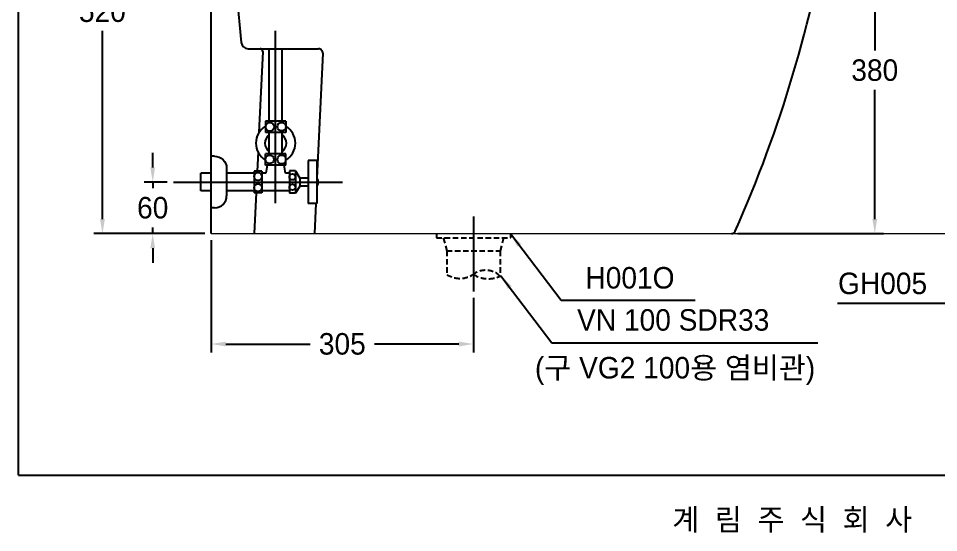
# Model space of a CAD drawing. Header units: millimetres. Extents: x 0 to 1800, y -67 to 2530.
# Drawn here: x 0 to 1070, y -67 to 531 of the extents above; entities that cross this region are included whole.
import ezdxf
from ezdxf.enums import TextEntityAlignment as Align
from ezdxf.lldxf.tags import DXFTag

# ---------------------------------------------------------------- set-up
doc = ezdxf.new("R2010")
doc.units = ezdxf.units.MM
doc.linetypes.add('DASHED2', pattern=[9.525, 6.35, -3.175])
for name, color, linetype in [('TEXT', 7, 'Continuous'), ('내부선 및 부속', 4, 'Continuous'), ('도각라인', 7, 'Continuous'), ('외형선', 3, 'Continuous'), ('점선', 6, 'DASHED2'), ('중심선', 1, 'DASHED'), ('치수선', 7, 'Continuous')]:
    doc.layers.add(name, color=color, linetype=linetype)
doc.styles.add('____', font='')
doc.styles.add('타이틀', font='H2GTRM.TTF', dxfattribs={"height": 25})
doc.styles.get('____').set_extended_font_data('굴림')
tags = doc.linetypes.add('DASHDOT', pattern=[70, 31, -13, 13, -13]).pattern_tags.tags
tags[10:11] = [DXFTag(74, 4), DXFTag(75, 0), DXFTag(340, '0'), DXFTag(46, 0.0), DXFTag(50, 0.0), DXFTag(44, 0.0), DXFTag(45, 0.0)]
tags[8:9] = [DXFTag(74, 4), DXFTag(75, 0), DXFTag(340, '0'), DXFTag(46, 0.0), DXFTag(50, 0.0), DXFTag(44, 0.0), DXFTag(45, 0.0)]
tags[6:7] = [DXFTag(74, 4), DXFTag(75, 0), DXFTag(340, '0'), DXFTag(46, 0.0), DXFTag(50, 0.0), DXFTag(44, 0.0), DXFTag(45, 0.0)]
tags[4:5] = [DXFTag(74, 4), DXFTag(75, 0), DXFTag(340, '0'), DXFTag(46, 0.0), DXFTag(50, 0.0), DXFTag(44, 0.0), DXFTag(45, 0.0)]
tags = doc.linetypes.add('DASHED', pattern=[25.72, 12.86, -12.86]).pattern_tags.tags
tags[6:7] = [DXFTag(74, 4), DXFTag(75, 0), DXFTag(340, '0'), DXFTag(46, 0.0), DXFTag(50, 0.0), DXFTag(44, 0.0), DXFTag(45, 0.0)]
tags[4:5] = [DXFTag(74, 4), DXFTag(75, 0), DXFTag(340, '0'), DXFTag(46, 0.0), DXFTag(50, 0.0), DXFTag(44, 0.0), DXFTag(45, 0.0)]
doc.dimstyles.new('MSADIM', dxfattribs={"dimtxt": 33, "dimasz": 17, "dimexe": 10, "dimexo": 7.5, "dimgap": 10, "dimtad": 0, "dimtih": 1, "dimtoh": 1, "dimdec": 0, "dimzin": 1, "dimdsep": 46, "dimtxsty": '____', "dimcen": 11.25, "dimadec": 0, "dimazin": 0, "dimtfac": 1, "dimtdec": 0, "dimtix": 1, "dimtmove": 0, "dimatfit": 3, "dimfxl": 0, "dimtolj": 1, "dimtzin": 1, "dimarcsym": 0})

# ---------------------------------------------------------------- blocks, each defined once
blk = doc.blocks.new('*D3')
at = {"layer": '치수선', "color": 0, "linetype": 'Continuous', "lineweight": -2}
for p, q in [((224.2, 273.2), (224.2, 142.4)), ((529.2, 206), (529.2, 142.4)), ((241.2, 152.4), (339.4, 152.4)), ((512.2, 152.4), (414, 152.4))]:
    blk.add_line(p, q, dxfattribs=at)
at = {"layer": '치수선', "color": 0, "linetype": 'Continuous'}
for points in [[(241.2, 155.2), (241.2, 149.5), (224.2, 152.4)], [(512.2, 155.2), (512.2, 149.5), (529.2, 152.4)]]:
    blk.add_solid(points, dxfattribs=at)
at = {"layer": '치수선', "color": 0, "linetype": 'Continuous', "insert": (376.7, 152.4), "char_height": 25, "attachment_point": 5, "style": '____'}
blk.add_mtext('\\A1;305', dxfattribs=at)
blk = doc.blocks.new('*D1')
at = {"layer": '치수선', "color": 0, "linetype": 'Continuous', "lineweight": -2}
for p, q in [((421.4, 797.7), (87.7, 797.7)), ((97.7, 780.7), (97.7, 562)), ((97.7, 297.7), (97.7, 516.4)), ((216.7, 280.7), (87.7, 280.7))]:
    blk.add_line(p, q, dxfattribs=at)
at = {"layer": '치수선', "color": 0, "linetype": 'Continuous'}
for points in [[(94.9, 780.7), (100.6, 780.7), (97.7, 797.7)], [(94.9, 297.7), (100.6, 297.7), (97.7, 280.7)]]:
    blk.add_solid(points, dxfattribs=at)
at = {"layer": '치수선', "color": 0, "linetype": 'Continuous', "insert": (97.7, 539.2), "char_height": 25, "attachment_point": 5, "style": '____'}
blk.add_mtext('\\A1;520', dxfattribs=at)
blk = doc.blocks.new('*D6')
at = {"layer": '치수선', "color": 0, "linetype": 'Continuous', "lineweight": -2}
for p, q in [((156.2, 357.7), (156.2, 374.7)), ((172.9, 340.7), (146.2, 340.7)), ((156.2, 340.7), (156.2, 333.5)), ((216.7, 280.7), (146.2, 280.7)), ((156.2, 280.7), (156.2, 287.8)), ((156.2, 263.7), (156.2, 246.7))]:
    blk.add_line(p, q, dxfattribs=at)
at = {"layer": '치수선', "color": 0, "linetype": 'Continuous'}
for points in [[(153.4, 357.7), (159, 357.7), (156.2, 340.7)], [(153.4, 263.7), (159, 263.7), (156.2, 280.7)]]:
    blk.add_solid(points, dxfattribs=at)
at = {"layer": '치수선', "color": 0, "linetype": 'Continuous', "insert": (156.2, 310.7), "char_height": 25, "attachment_point": 5, "style": '____'}
blk.add_mtext('\\A1;60', dxfattribs=at)
blk = doc.blocks.new('*D7')
at = {"layer": '치수선', "color": 0, "linetype": 'Continuous', "lineweight": -2}
for p, q in [((946.7, 660.7), (1006, 660.7)), ((996, 643.7), (996, 493.5)), ((996, 297.7), (996, 447.8)), ((836.7, 280.7), (1006, 280.7))]:
    blk.add_line(p, q, dxfattribs=at)
at = {"layer": '치수선', "color": 0, "linetype": 'Continuous'}
for points in [[(993.2, 643.7), (998.9, 643.7), (996, 660.7)], [(993.2, 297.7), (998.9, 297.7), (996, 280.7)]]:
    blk.add_solid(points, dxfattribs=at)
at = {"layer": '치수선', "color": 0, "linetype": 'Continuous', "insert": (996, 470.7), "char_height": 25, "attachment_point": 5, "style": '____'}
blk.add_mtext('\\A1;380', dxfattribs=at)

msp = doc.modelspace()

# ---------------------------------------------------------------- linework, layer by layer
at = {"layer": '내부선 및 부속', "linetype": 'Continuous'}
for p, q in [((279.1, 495.7), (349.1, 495.7)), ((291.7, 411.4), (291.7, 495.7)), ((306.7, 411.4), (306.7, 495.7)), ((354.1, 490.4), (347.2, 345.1)), ((287.2, 411.4), (287.2, 398.4)), ((311.2, 411.4), (287.2, 411.4)), ((311.2, 411.4), (311.2, 398.4)), ((311.2, 398.4), (287.2, 398.4)), ((309.7, 398.4), (288.7, 398.4)), ((291.7, 373.4), (291.7, 398.4)), ((306.7, 373.4), (306.7, 398.4)), ((228.2, 370.7), (224.2, 370.7)), ((311.2, 373.4), (287.2, 373.4)), ((287.2, 360.4), (287.2, 373.4)), ((311.2, 360.4), (311.2, 373.4)), ((337.2, 365.7), (337.2, 315.7)), ((347.2, 365.7), (337.2, 365.7)), ((347.2, 365.7), (347.2, 315.7)), ((242.2, 356.7), (242.2, 324.7)), ((311.2, 360.4), (287.2, 360.4)), ((289.2, 360.4), (287.7, 350.9)), ((310.7, 350.9), (309.2, 360.4)), ((322.2, 353.7), (315.2, 353.7)), ((315.2, 353.7), (315.2, 327.7)), ((322.2, 353.7), (322.2, 327.7)), ((322.2, 353.7), (327.2, 345.4)), ((212.2, 330.4), (212.2, 350.9)), ((224.2, 350.9), (212.2, 350.9)), ((274.2, 350.9), (242.2, 350.9)), ((274.2, 353.2), (274.2, 328.2)), ((283.2, 353.2), (274.2, 353.2)), ((283.2, 353.2), (283.2, 328.2)), ((287.7, 350.9), (283.2, 350.9)), ((315.2, 350.9), (310.7, 350.9)), ((327.2, 345.4), (327.2, 335.9)), ((337.2, 345.4), (327.2, 345.4)), ((327.2, 335.9), (322.2, 327.7)), ((337.2, 335.9), (327.2, 335.9)), ((224.2, 330.4), (212.2, 330.4)), ((274.2, 330.4), (242.2, 330.4)), ((283.2, 328.2), (274.2, 328.2)), ((315.2, 330.4), (283.2, 330.4)), ((322.2, 327.7), (315.2, 327.7)), ((228.2, 310.7), (224.2, 310.7)), ((347.2, 315.7), (337.2, 315.7)), ((345.9, 315.7), (344.2, 280.7))]:
    msp.add_line(p, q, dxfattribs=at)
at = {"layer": '내부선 및 부속', "linetype": 'Continuous', "flags": 128}
for points in [[(228.2, 370.7, -0.414214), (242.2, 356.7)], [(347.2, 345.2, -0.31563), (347.2, 336.2)]]:
    msp.add_lwpolyline(points, format="xyb", dxfattribs=at)
at = {"layer": '내부선 및 부속', "linetype": 'Continuous'}
for centre, radius in [((292.3, 404.8), 5), ((306.2, 405.1), 5), ((292.2, 367.1), 5), ((306.2, 366.8), 5), ((278.7, 347.2), 4.5), ((318.7, 346.7), 3.5), ((278.7, 334.2), 4.5), ((318.7, 334.7), 3.5)]:
    msp.add_circle(centre, radius, dxfattribs=at)
for centre, radius, start, end in [((349.1, 490.7), 5, 357.2985, 90), ((299.2, 385.9), 23, 121.4489, 238.551), ((299.2, 385.9), 23, 301.449, 58.551), ((299.2, 385.9), 12.5, 126.8699, 233.1301), ((299.2, 385.9), 12.5, 306.8699, 53.1301), ((228.2, 324.7), 14, 270, 360)]:
    msp.add_arc(centre, radius, start, end, dxfattribs=at)
at = {"layer": '도각라인', "color": 7}
msp.add_line((0, 0), (0, 2530), dxfattribs=at)
at = {"layer": '도각라인'}
msp.add_line((0, 0), (1800, 0), dxfattribs=at)
at = {"layer": '외형선'}
msp.add_line((224.2, 280.7), (224.2, 926.6), dxfattribs=at)
at = {"layer": '외형선', "linetype": 'Continuous'}
for p, q in [((244.2, 655.2), (259.2, 502.9)), ((267.2, 495.7), (281.2, 495.7)), ((284.2, 492.5), (279.7, 398.2)), ((278.7, 375.5), (277.6, 353.2)), ((276.4, 328.2), (274.2, 280.7))]:
    msp.add_line(p, q, dxfattribs=at)
at = {"layer": '외형선', "linetype": 'Continuous', "lineweight": 18}
msp.add_line((224.2, 280.7), (1723.3, 280.7), dxfattribs=at)
at = {"layer": '외형선'}
for centre, radius, start, end in [((-551.3, 897.4), 1515, 336.0995, 350.7864), ((829.2, 285.7), 5, 270, 336.0995)]:
    msp.add_arc(centre, radius, start, end, dxfattribs=at)
at = {"layer": '외형선', "linetype": 'Continuous'}
for centre, radius, start, end in [((267.2, 503.7), 8, 185.6305, 270), ((281.2, 492.7), 3, 357.2333, 90)]:
    msp.add_arc(centre, radius, start, end, dxfattribs=at)
at = {"layer": '점선'}
for p, q in [((486.2, 280.7), (486.2, 275.7)), ((572.2, 280.7), (572.2, 275.7)), ((486.2, 275.7), (572.2, 275.7)), ((494.2, 275.7), (498.2, 260.7)), ((564.2, 275.7), (560.2, 260.7)), ((498.2, 260.7), (560.2, 260.7)), ((498.2, 260.7), (498.2, 233.1)), ((560.2, 260.7), (560.2, 231.4))]:
    msp.add_line(p, q, dxfattribs=at)
for centre, radius, start, end in [((543.4, 213.7), 24.4, 46.5379, 123.8822), ((513.5, 256.8), 28.1, 237.1476, 305.6288), ((546.6, 260.4), 32.1, 237.1903, 295.1018)]:
    msp.add_arc(centre, radius, start, end, dxfattribs=at)
at = {"layer": '중심선', "linetype": 'DASHDOT'}
for p, q in [((299.2, 316), (299.2, 516.6)), ((180.4, 340.7), (376.8, 340.7)), ((529.2, 300.7), (529.2, 213.5))]:
    msp.add_line(p, q, dxfattribs=at)
at = {"layer": '치수선', "linetype": 'Continuous'}
for p, q in [((648.3, 203.2), (787.3, 203.2)), ((1085, 199.5), (952.6, 199.5)), ((637.4, 153.8), (929.7, 153.8))]:
    msp.add_line(p, q, dxfattribs=at)

# ---------------------------------------------------------------- texts
at = {"layer": 'TEXT', "style": '타이틀'}
msp.add_text('계  림  주  식  회  사', height=25, dxfattribs=at).set_placement((900, -51.7), align=Align.MIDDLE_CENTER)
at = {"layer": 'TEXT', "char_height": 25, "attachment_point": 1, "line_spacing_factor": 0.963855, "style": '타이틀'}
for s, insert, width in [('\\A1; H001O', (650.4, 241.9), 361.787), ('\\A1;GH005', (953.3, 235.4), 248.993), ('\\A1;VN 100 SDR33', (649.8, 192.9), 379.657), ('\\A1;(구 VG2 100{\\fGulim|b0|i0|c129|p50;용 염비관)}', (600.8, 137.3), 379.657)]:
    msp.add_mtext(s, dxfattribs=dict(at, insert=insert, width=width))

# ---------------------------------------------------------------- dimensions: what is measured, and where the dimension line sits
at = {"layer": '치수선', "linetype": 'Continuous'}
dim = msp.add_linear_dim(base=(97.7, 797.7), p1=(224.2, 280.7), p2=(428.9, 797.7), angle=90, text='520', dimstyle='MSADIM', override={"dimtxt": 25}, dxfattribs=at)
dim.commit()
dim.dimension.update_dxf_attribs({"geometry": '*D1', "text_midpoint": (97.7, 539.2)})
for base, p1, p2, picture, middle in [((996, 660.7), (829.2, 280.7), (939.2, 660.7), '*D7', (996, 470.7)), ((156.2, 340.7), (224.2, 280.7), (180.4, 340.7), '*D6', (156.2, 310.7))]:
    dim = msp.add_linear_dim(base=base, p1=p1, p2=p2, angle=90, dimstyle='MSADIM', override={"dimtxt": 25}, dxfattribs=at)
    dim.commit()
    dim.dimension.update_dxf_attribs({"geometry": picture, "text_midpoint": middle})
dim = msp.add_linear_dim(base=(529.2, 152.4), p1=(224.2, 280.7), p2=(529.2, 213.5), dimstyle='MSADIM', override={"dimtxt": 25}, dxfattribs=at)
dim.commit()
dim.dimension.update_dxf_attribs({"geometry": '*D3', "text_midpoint": (376.7, 152.4)})

# ---------------------------------------------------------------- leaders
for points, override in [([(572.2, 280.7), (631.3, 203.2), (648.3, 203.2)], {"dimtxt": 30}), ([(561.2, 231.7), (620.4, 153.8), (637.4, 153.8)], {"dimtxt": 25})]:
    msp.add_leader(points, dimstyle='MSADIM', override=override, dxfattribs=at)

doc.saveas('drawing.dxf')
